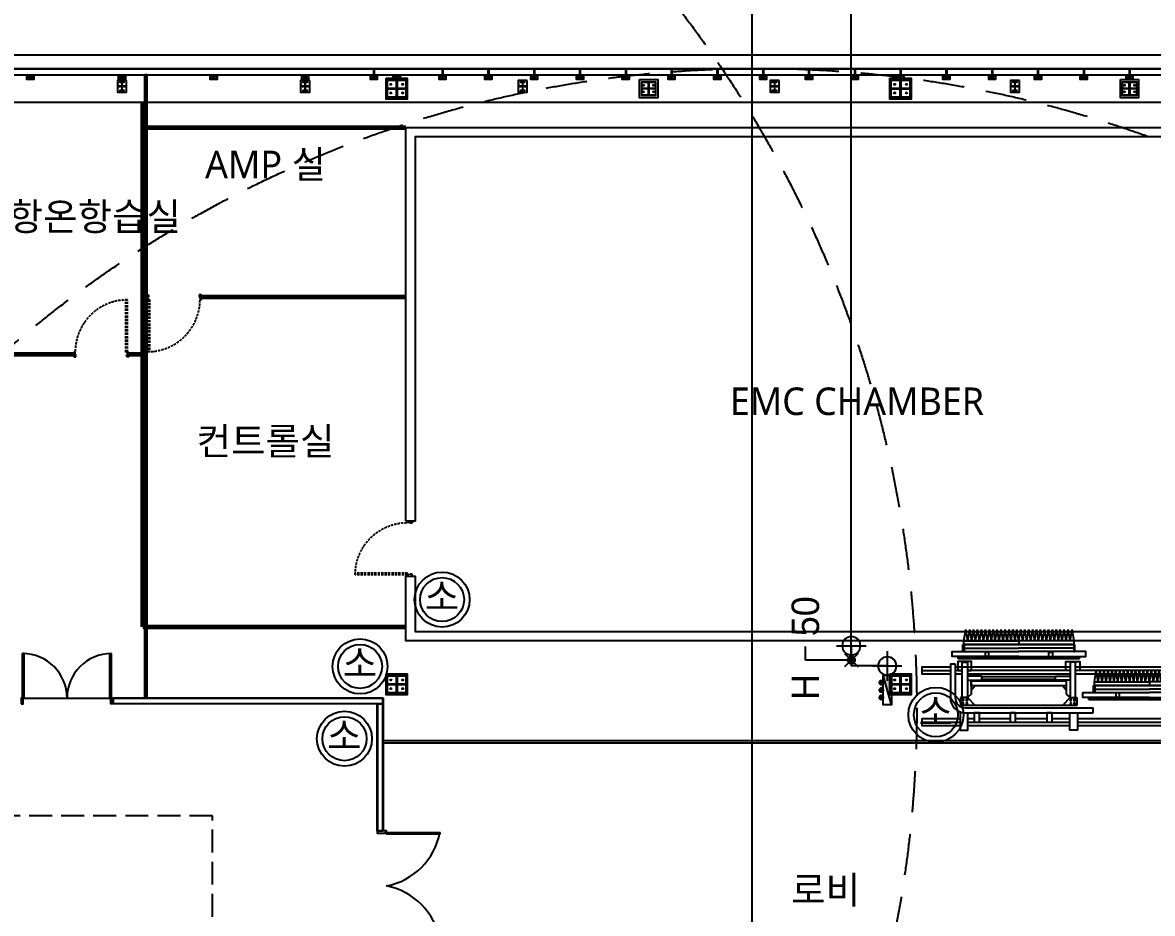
# Model space of a CAD drawing. Header units: millimetres. Extents: x 0 to 168200, y 0 to 118800.
# Drawn here: x 83330 to 108000, y 67901 to 87340 of the extents above; entities that cross this region are included whole.
import ezdxf
from ezdxf.enums import TextEntityAlignment as Align

# ---------------------------------------------------------------- set-up
doc = ezdxf.new("R2010")
doc.units = ezdxf.units.MM
doc.header["$LTSCALE"] = 200
for name, pattern in [('CEN-GAUN', [32.2, 30, -1, 0.2, -1]), ('CENTER', [50.8, 31.75, -6.35, 6.35, -6.35]), ('DASH', [0.35, 0.25, -0.1]), ('HID', [2.3, 1.5, -0.8]), ('HID2-GAUN', [3.75, 2.5, -1.25]), ('HIDDEN', [0.375, 0.25, -0.125])]:
    doc.linetypes.add(name, pattern=pattern)
for name, color, linetype in [('AA-WAXM-FRAM', 7, 'Continuous'), ('AX', 2, 'Continuous'), ('BACK', 8, 'Continuous'), ('CEN', 1, 'CEN-GAUN'), ('H', 2, 'Continuous'), ('PIPE', 3, 'Continuous'), ('R', 1, 'Continuous'), ('TEXT', 2, 'Continuous'), ('메탈판넬-2', 8, 'Continuous')]:
    doc.layers.add(name, color=color, linetype=linetype)
doc.styles.add('ghs', font='')
doc.styles.add('돋움', font='')
doc.styles.add('스타일1', font='')
doc.styles.get('ghs').set_extended_font_data('Dotum')
doc.styles.get('돋움').set_extended_font_data('Dotum')
doc.styles.get('스타일1').set_extended_font_data('Malgun Gothic')

# ---------------------------------------------------------------- blocks, each defined once
blk = doc.blocks.new('HH')
at = {"layer": 'H'}
blk.add_hatch(color=1, dxfattribs=at).paths.add_polyline_path([(-650, 0), (-650, -180), (0, -180)])
at = {"layer": 'H', "color": 1}
for p, q in [((0, -180), (-650, 0)), ((-549, 41), (-426, 41)), ((-487, 102), (-487, -21)), ((-386, 41), (-263, 41)), ((-325, 102), (-325, -21)), ((-224, 41), (-101, 41)), ((-162, 102), (-162, -21))]:
    blk.add_line(p, q, dxfattribs=at)
at = {"layer": 'H'}
blk.add_lwpolyline([(-650, 0), (-650, -180), (0, -180), (0, 0)], close=True, dxfattribs=at)
at = {"layer": 'H', "color": 1}
for centre in [(-487, 41), (-325, 41), (-162, 41)]:
    blk.add_circle(centre, 40.6, dxfattribs=at)
blk = doc.blocks.new('f-004')
at = {"layer": 'PIPE', "color": 1, "linetype": 'CENTER'}
for p, q in [((0, 1.61), (0, -1.61)), ((-1.61, 0), (1.61, 0))]:
    blk.add_line(p, q, dxfattribs=at)
at = {"layer": 'PIPE', "color": 2}
blk.add_circle((0, 0), 1, dxfattribs=at)
blk = doc.blocks.new('a-019')
at = {"layer": 'TEXT'}
h = blk.add_hatch(color=1, dxfattribs=at)
edge = h.paths.add_edge_path()
edge.add_arc((0, 0), 0.4, 0, 360)
at = {"layer": 'TEXT', "color": 1}
for p, q in [((-0.74, 0.74), (0.74, -0.74)), ((0.74, 0.74), (-0.74, -0.74))]:
    blk.add_line(p, q, dxfattribs=at)
blk.add_circle((0, 0), 0.4, dxfattribs=at)
blk = doc.blocks.new('D-2400')
at = {"layer": 'BACK'}
for p, q in [((30, 200), (30, 1370)), ((2370, 200), (2370, 1370))]:
    blk.add_line(p, q, dxfattribs=at)
for points in [[(30, 200), (65, 200), (65, 1370), (30, 1370)], [(2370, 200), (2335, 200), (2335, 1370), (2370, 1370)], [(0, 0), (45, 0), (45, 0), (45, 0), (45, 170), (30, 170), (30, 200), (0, 200), (0, 0)], [(2400, 0), (2355, 0), (2355, 0), (2355, 0), (2355, 170), (2370, 170), (2370, 200), (2400, 200), (2400, 0)]]:
    blk.add_lwpolyline(points, dxfattribs=at)
for centre, start, end in [((-245, -75), 10.7618, 79.2382), ((2645, -75), 100.7618, 169.2382)]:
    blk.add_arc(centre, 1470, start, end, dxfattribs=at)
blk = doc.blocks.new('emc chamber door')
at = {"layer": 'BACK'}
for p, q in [((5466, 1775), (6689, 1775)), ((7913, 1775), (6689, 1775)), ((8015, 1515), (5364, 1515)), ((5364, 1461), (5364, 1515)), ((5494, 1698), (6689, 1698)), ((7884, 1698), (6689, 1698)), ((8015, 1461), (8015, 1515)), ((5364, 1461), (8015, 1461)), ((8187, 1353), (8080, 1353)), ((0, 1207), (5456, 1207)), ((5574, 1207), (7814, 1207)), ((7932, 1207), (8080, 1207)), ((8800, 1207), (8187, 1207)), ((2616, 882), (3839, 882)), ((2644, 805), (3839, 805)), ((5063, 882), (3839, 882)), ((5034, 805), (3839, 805)), ((5657, 983), (5657, 692)), ((5657, 778), (5738, 875)), ((7731, 778), (7650, 875)), ((7731, 983), (7731, 692)), ((5164, 621), (2514, 621)), ((2514, 568), (2514, 621)), ((2514, 568), (5164, 568)), ((5164, 568), (5164, 621)), ((5574, 619), (5425, 619)), ((5425, 619), (5425, 448)), ((5657, 692), (5574, 619)), ((5574, 619), (5740, 448)), ((7814, 619), (7648, 448)), ((7731, 692), (7814, 619)), ((7814, 619), (7962, 619)), ((7962, 619), (7962, 448)), ((5071, 289), (5071, 396)), ((5425, 448), (7962, 448)), ((5414, 80), (0, 80)), ((7807, 80), (5580, 80)), ((8800, 80), (7974, 80))]:
    blk.add_line(p, q, dxfattribs=at)
for points in [[(5485, 1858), (5528, 2105)], [(5571, 1858), (5529, 2105)], [(5571, 1858), (5614, 2105)], [(5657, 1858), (5615, 2105)], [(5657, 1858), (5700, 2105)], [(5743, 1858), (5701, 2105)], [(5743, 1858), (5786, 2105)], [(5829, 1858), (5787, 2105)], [(5829, 1858), (5872, 2105)], [(5915, 1858), (5873, 2105)], [(5915, 1858), (5958, 2105)], [(6001, 1858), (5959, 2105)], [(6001, 1858), (6044, 2105)], [(6087, 1858), (6045, 2105)], [(6087, 1858), (6130, 2105)], [(6173, 1858), (6131, 2105)], [(6173, 1858), (6216, 2105)], [(6259, 1858), (6217, 2105)], [(6259, 1858), (6302, 2105)], [(6345, 1858), (6303, 2105)], [(6345, 1858), (6388, 2105)], [(6431, 1858), (6389, 2105)], [(6431, 1858), (6474, 2105)], [(6517, 1858), (6475, 2105)], [(6517, 1858), (6560, 2105)], [(6603, 1858), (6561, 2105)], [(6603, 1858), (6646, 2105)], [(6689, 1858), (6647, 2105)], [(6689, 1858), (6732, 2105)], [(6775, 1858), (6733, 2105)], [(6775, 1858), (6818, 2105)], [(6861, 1858), (6819, 2105)], [(6861, 1858), (6904, 2105)], [(6947, 1858), (6905, 2105)], [(6947, 1858), (6990, 2105)], [(7033, 1858), (6991, 2105)], [(7033, 1858), (7076, 2105)], [(7119, 1858), (7077, 2105)], [(7119, 1858), (7162, 2105)], [(7205, 1858), (7163, 2105)], [(7205, 1858), (7248, 2105)], [(7291, 1858), (7249, 2105)], [(7291, 1858), (7334, 2105)], [(7377, 1858), (7335, 2105)], [(7377, 1858), (7420, 2105)], [(7463, 1858), (7421, 2105)], [(7463, 1858), (7506, 2105)], [(7549, 1858), (7507, 2105)], [(7549, 1858), (7592, 2105)], [(7635, 1858), (7593, 2105)], [(7635, 1858), (7678, 2105)], [(7721, 1858), (7679, 2105)], [(7721, 1858), (7764, 2105)], [(7807, 1858), (7765, 2105)], [(7807, 1858), (7850, 2105)], [(7893, 1858), (7851, 2105)], [(6689, 1515), (5231, 1515), (5231, 1624), (6689, 1624)], [(6689, 1515), (8147, 1515), (8147, 1624), (6689, 1624)], [(5456, 1288), (0, 1288), (0, 1127), (5456, 1127)], [(5574, 1207), (5662, 1207), (5662, 1403), (5361, 1403), (5361, 1207), (5456, 1207)], [(8080, 1288), (5574, 1288)], [(7814, 1207), (7726, 1207), (7726, 1403), (8027, 1403), (8027, 1207), (7932, 1207)], [(8187, 1127), (8800, 1127), (8800, 1288), (8187, 1288)], [(2635, 965), (2678, 1212)], [(2721, 965), (2679, 1212)], [(2721, 965), (2764, 1212)], [(2807, 965), (2765, 1212)], [(2807, 965), (2850, 1212)], [(2893, 965), (2851, 1212)], [(2893, 965), (2936, 1212)], [(2979, 965), (2937, 1212)], [(2979, 965), (3022, 1212)], [(3065, 965), (3023, 1212)], [(3065, 965), (3108, 1212)], [(3151, 965), (3109, 1212)], [(3151, 965), (3194, 1212)], [(3237, 965), (3195, 1212)], [(3237, 965), (3280, 1212)], [(3323, 965), (3281, 1212)], [(3323, 965), (3366, 1212)], [(3409, 965), (3367, 1212)], [(3409, 965), (3452, 1212)], [(3495, 965), (3453, 1212)], [(3495, 965), (3538, 1212)], [(3581, 965), (3539, 1212)], [(3581, 965), (3624, 1212)], [(3667, 965), (3625, 1212)], [(3667, 965), (3710, 1212)], [(3753, 965), (3711, 1212)], [(3753, 965), (3796, 1212)], [(3839, 965), (3797, 1212)], [(3839, 965), (3882, 1212)], [(3925, 965), (3883, 1212)], [(3925, 965), (3968, 1212)], [(4011, 965), (3969, 1212)], [(4011, 965), (4054, 1212)], [(4097, 965), (4055, 1212)], [(4097, 965), (4140, 1212)], [(4183, 965), (4141, 1212)], [(4183, 965), (4226, 1212)], [(4269, 965), (4227, 1212)], [(4269, 965), (4312, 1212)], [(4355, 965), (4313, 1212)], [(4355, 965), (4398, 1212)], [(4441, 965), (4399, 1212)], [(4441, 965), (4484, 1212)], [(4527, 965), (4485, 1212)], [(4527, 965), (4570, 1212)], [(4613, 965), (4571, 1212)], [(4613, 965), (4656, 1212)], [(4699, 965), (4657, 1212)], [(4699, 965), (4742, 1212)], [(4785, 965), (4743, 1212)], [(4785, 965), (4828, 1212)], [(4871, 965), (4829, 1212)], [(4871, 965), (4914, 1212)], [(4957, 965), (4915, 1212)], [(4957, 965), (5000, 1212)], [(5043, 965), (5001, 1212)], [(5574, 1127), (7814, 1127)], [(7932, 1127), (8080, 1127)], [(3839, 621), (2381, 621), (2381, 731), (3839, 731)], [(3839, 621), (5297, 621), (5297, 731), (3839, 731)], [(5414, 289), (5414, -96), (5580, -96), (5580, 289)], [(7974, 307), (7974, -96), (7807, -96), (7807, 289)], [(5414, 161), (0, 161), (0, 0), (5414, 0)], [(5964, 161), (5580, 161)], [(5580, 0), (7807, 0)], [(6764, 161), (6079, 161)], [(7550, 161), (6879, 161)], [(7807, 161), (7665, 161)], [(7974, 0), (8800, 0), (8800, 161), (7974, 161)]]:
    blk.add_lwpolyline(points, dxfattribs=at)
for points in [[(5466, 1775), (5494, 1775), (5494, 1624), (5466, 1624)], [(5485, 1858), (6689, 1858), (6689, 1775), (5485, 1775)], [(7893, 1858), (6689, 1858), (6689, 1775), (7893, 1775)], [(7913, 1775), (7884, 1775), (7884, 1624), (7913, 1624)], [(5953, 1468), (6034, 1468), (6034, 1613), (5953, 1613)], [(7425, 1468), (7345, 1468), (7345, 1613), (7425, 1613)], [(5574, 619), (5456, 619), (5456, 1390), (5574, 1390)], [(7814, 619), (7932, 619), (7932, 1390), (7814, 1390)], [(5893, 1087), (5574, 1087), (5574, 1001), (5893, 1002)], [(5893, 1068), (7501, 1068), (7501, 1021), (5893, 1021)], [(7501, 1087), (7814, 1087), (7814, 1001), (7501, 1002)], [(2616, 882), (2644, 882), (2644, 731), (2616, 731)], [(2635, 965), (3839, 965), (3839, 882), (2635, 882)], [(5043, 965), (3839, 965), (3839, 882), (5043, 882)], [(5063, 882), (5034, 882), (5034, 731), (5063, 731)], [(7731, 983), (5657, 983), (5657, 875), (7731, 875)], [(3103, 575), (3183, 575), (3183, 720), (3103, 720)], [(4575, 575), (4495, 575), (4495, 720), (4575, 720)], [(5964, 289), (6079, 289), (6079, 80), (5964, 80)], [(6764, 289), (6879, 289), (6879, 80), (6764, 80)], [(7550, 289), (7665, 289), (7665, 80), (7550, 80)]]:
    blk.add_lwpolyline(points, close=True, dxfattribs=at)
for points in [[(8080, 1353), (8080, 610, -0.414214), (7865, 396), (5071, 396)], [(8187, 1353), (8187, 610, -0.414214), (7865, 289), (5071, 289)]]:
    blk.add_lwpolyline(points, format="xyb", dxfattribs=at)
for centre in [(5474, 569), (5474, 486), (5560, 569), (5560, 486), (7827, 569), (7827, 486), (7914, 569), (7914, 486)]:
    blk.add_circle(centre, 19.3, dxfattribs=at)
blk = doc.blocks.new('D-2000')
at = {"layer": 'BACK'}
for p, q in [((30, 210), (30, 1180)), ((1970, 210), (1970, 1180))]:
    blk.add_line(p, q, dxfattribs=at)
for points in [[(30, 210), (65, 210), (65, 1180), (30, 1180)], [(1970, 210), (1935, 210), (1935, 1180), (1970, 1180)], [(0, 85), (45, 85), (45, 85), (45, 85), (45, 180), (30, 180), (30, 210), (0, 210), (0, 85)], [(2000, 85), (1955, 85), (1955, 85), (1955, 85), (1955, 180), (1970, 180), (1970, 210), (2000, 210), (2000, 85)]]:
    blk.add_lwpolyline(points, dxfattribs=at)
for centre, start, end in [((30, 210), 0, 90), ((1970, 210), 90, 180)]:
    blk.add_arc(centre, 970, start, end, dxfattribs=at)
blk = doc.blocks.new('DH-1.2X2.4')
at = {"layer": 'BACK', "linetype": 'HIDDEN'}
blk.add_line((30, -100), (30, -1240), dxfattribs=at)
for points in [[(0, 0), (45, 0), (45, 0), (45, 0), (45, -70), (30, -70), (30, -100), (0, -100), (0, 0)], [(1200, 0), (1155, 0), (1155, 0), (1155, 0), (1155, -70), (1170, -70), (1170, -100), (1200, -100), (1200, 0)], [(30, -100), (65, -100), (65, -1240), (30, -1240)]]:
    blk.add_lwpolyline(points, dxfattribs=at)
blk.add_arc((30, -100), 1140, 270, 0, dxfattribs=at)
blk = doc.blocks.new('SQ-PIPE-100X100X4.5TS')
at = {"layer": 'BACK'}
for p, q in [((-71, 4), (71, 96)), ((71, 4), (-71, 96))]:
    blk.add_line(p, q, dxfattribs=at)
for points in [[(75, 0), (75, 100), (-75, 100), (-75, 0)], [(71, 4), (71, 96), (-71, 96), (-71, 4)]]:
    blk.add_lwpolyline(points, close=True, dxfattribs=at)
blk = doc.blocks.new('SQ-PIPE-100X100X4.5T')
at = {"layer": 'BACK'}
for p, q in [((-89, 8), (46, 8)), ((-89, -8), (46, -8))]:
    blk.add_line(p, q, dxfattribs=at)
blk.add_circle((-69, 0), 7.5, dxfattribs=at)
blk.add_arc((-102, 0), 15.1, 330.1372, 29.8628, dxfattribs=at)
blk = doc.blocks.new('X-PIPE-1PL')
at = {"layer": 'AA-WAXM-FRAM', "rotation": 90}
for p, xscale in [((49500, 346), -1.000000000000004), ((51000, 346), -1.000000000000004), ((52000, 346), -1.000000000000004), ((53000, 346), -1.000000000000004), ((54000, 346), -1.000000000000004), ((55000, 346), -1.000000000000004), ((56000, 346), -1.000000000000004), ((57000, 346), -1.000000000000004), ((58000, 346), -1.000000000000004), ((59000, 346), -1.000000000000004), ((60000, 346), -1.000000000000004), ((61000, 346), -1.000000000000002), ((62000, 346), -1.000000000000004), ((63000, 346), -1.000000000000004), ((64000, 346), -1.000000000000004), ((65000, 346), -1.000000000000004), ((66000, 346), -1.000000000000002)]:
    blk.add_blockref('SQ-PIPE-100X100X4.5T', p, dxfattribs=dict(at, xscale=xscale))
at = {"layer": '메탈판넬-2', "xscale": -1, "rotation": 180}
for p in [(42000, 300), (44000, 300), (46000, 300), (48000, 300), (49500, 300), (50000, 300), (51000, 300), (52000, 300), (53000, 300), (54000, 300), (55000, 300), (56000, 300), (57000, 300), (58000, 300), (59000, 300), (60000, 300), (61000, 300), (62000, 300), (63000, 300), (64000, 300), (65000, 300), (66000, 300)]:
    blk.add_blockref('SQ-PIPE-100X100X4.5TS', p, dxfattribs=at)
blk = doc.blocks.new('x-stu-1Fcol')
at = {"layer": 'BACK'}
for p, q in [((44110, 50), (43890, 50)), ((48110, 50), (47890, 50)), ((52860, 50), (52640, 50)), ((55500, 147), (55500, -153)), ((58360, 50), (58140, 50)), ((63610, 50), (63390, 50))]:
    blk.add_line(p, q, dxfattribs=at)
for points in [[(44100, 180), (43900, 180), (43900, -80), (44100, -80)], [(48100, 180), (47900, 180), (47900, -80), (48100, -80)], [(49770, 230), (50230, 230), (50230, -230), (49770, -230)], [(49800, 200), (50200, 200), (50200, -200), (49800, -200)], [(49800, 10), (49994, 10), (49994, -9), (49800, -9)], [(50006, 10), (50200, 10), (50200, -9), (50006, -9)], [(52850, 180), (52650, 180), (52650, -80), (52850, -80)], [(55300, 200), (55700, 200), (55700, -200), (55300, -200)], [(55350, 150), (55650, 150), (55650, -150), (55350, -150)], [(55350, 6), (55495, 6), (55495, -6), (55350, -6)], [(55505, 6), (55650, 6), (55650, -6), (55505, -6)], [(58350, 180), (58150, 180), (58150, -80), (58350, -80)], [(60770, 230), (61230, 230), (61230, -230), (60770, -230)], [(60798, 203), (61201, 203), (61201, -203), (60798, -203)], [(60798, 10), (60992, 10), (60992, -9), (60798, -9)], [(61008, 10), (61201, 10), (61201, -9), (61008, -9)], [(63600, 180), (63400, 180), (63400, -80), (63600, -80)], [(65800, 200), (66200, 200), (66200, -200), (65800, -200)], [(65850, 150), (66150, 150), (66150, -150), (65850, -150)], [(65850, 6), (65995, 6), (65995, -6), (65850, -6)], [(66005, 6), (66150, 6), (66150, -6), (66005, -6)], [(49770, -12770), (50230, -12770), (50230, -13230), (49770, -13230)], [(49800, -12800), (50200, -12800), (50200, -13200), (49800, -13200)], [(60770, -12770), (61230, -12770), (61230, -13230), (60770, -13230)], [(60798, -12793), (61203, -12793), (61203, -13207), (60798, -13207)], [(49800, -12990), (49994, -12990), (49994, -13009), (49800, -13009)], [(50006, -12990), (50200, -12990), (50200, -13009), (50006, -13009)], [(60798, -12990), (60991, -12990), (60991, -13009), (60798, -13009)], [(61009, -12990), (61203, -12990), (61203, -13009), (61009, -13009)]]:
    blk.add_lwpolyline(points, close=True, dxfattribs=at)
for points in [[(44050, -50), (44050, -41), (44016, -41, -0.414214), (44003, -28), (44003, 128, -0.414214), (44016, 141), (44050, 141), (44050, 150), (43950, 150), (43950, 141), (43984, 141, -0.414214), (43997, 128), (43997, -28, -0.414214), (43984, -41), (43950, -41), (43950, -50)], [(48050, -50), (48050, -41), (48016, -41, -0.414214), (48003, -28), (48003, 128, -0.414214), (48016, 141), (48050, 141), (48050, 150), (47950, 150), (47950, 141), (47984, 141, -0.414214), (47997, 128), (47997, -28, -0.414214), (47984, -41), (47950, -41), (47950, -50)], [(49800, -200), (49800, -179), (49972, -179, 0.414214), (49994, -157), (49994, 157, 0.414214), (49972, 179), (49800, 179), (49800, 200), (50200, 200), (50200, 179), (50028, 179, 0.414214), (50006, 157), (50006, -157, 0.414214), (50028, -179), (50200, -179), (50200, -200)], [(52800, -50), (52800, -41), (52766, -41, -0.414214), (52753, -28), (52753, 128, -0.414214), (52766, 141), (52800, 141), (52800, 150), (52700, 150), (52700, 141), (52734, 141, -0.414214), (52747, 128), (52747, -28, -0.414214), (52734, -41), (52700, -41), (52700, -50)], [(55350, -150), (55350, -135), (55477, -135, 0.414214), (55495, -117), (55495, 117, 0.414214), (55477, 135), (55350, 135), (55350, 150), (55650, 150), (55650, 135), (55523, 135, 0.414214), (55505, 117), (55505, -117, 0.414214), (55523, -135), (55650, -135), (55650, -150)], [(58300, -50), (58300, -41), (58266, -41, -0.414214), (58253, -28), (58253, 128, -0.414214), (58266, 141), (58300, 141), (58300, 150), (58200, 150), (58200, 141), (58234, 141, -0.414214), (58247, 128), (58247, -28, -0.414214), (58234, -41), (58200, -41), (58200, -50)], [(60798, -203), (60798, -179), (60970, -179, 0.414214), (60992, -157), (60992, 157, 0.414214), (60970, 179), (60798, 179), (60798, 203), (61201, 203), (61201, 179), (61030, 179, 0.414214), (61008, 157), (61008, -157, 0.414214), (61030, -179), (61201, -179), (61201, -203)], [(63550, -50), (63550, -41), (63516, -41, -0.414214), (63503, -28), (63503, 128, -0.414214), (63516, 141), (63550, 141), (63550, 150), (63450, 150), (63450, 141), (63484, 141, -0.414214), (63497, 128), (63497, -28, -0.414214), (63484, -41), (63450, -41), (63450, -50)], [(65850, -150), (65850, -135), (65977, -135, 0.414214), (65995, -117), (65995, 117, 0.414214), (65977, 135), (65850, 135), (65850, 150), (66150, 150), (66150, 135), (66023, 135, 0.414214), (66005, 117), (66005, -117, 0.414214), (66023, -135), (66150, -135), (66150, -150)], [(49800, -13200), (49800, -13179), (49972, -13179, 0.414214), (49994, -13157), (49994, -12843, 0.414214), (49972, -12821), (49800, -12821), (49800, -12800), (50200, -12800), (50200, -12821), (50028, -12821, 0.414214), (50006, -12843), (50006, -13157, 0.414214), (50028, -13179), (50200, -13179), (50200, -13200)], [(60798, -13179), (60969, -13179, 0.414214), (60991, -13157), (60991, -12843, 0.414214), (60969, -12821), (60798, -12821), (60798, -12793), (61203, -12793), (61203, -12821), (61031, -12821, 0.414214), (61009, -12843), (61009, -13157, 0.414214), (61031, -13179), (61203, -13179), (61203, -13207), (60798, -13207)]]:
    blk.add_lwpolyline(points, format="xyb", close=True, dxfattribs=at)
for centre, radius in [((43950, 50), 12), ((44050, 50), 12), ((47950, 50), 12), ((48050, 50), 12), ((49870, 94), 13.5), ((50130, 94), 13.5), ((52700, 50), 12), ((52800, 50), 12), ((55390, 71), 11), ((55610, 71), 11), ((58200, 50), 12), ((58300, 50), 12), ((60870, 94), 13.5), ((61130, 94), 13.5), ((63450, 50), 12), ((63550, 50), 12), ((65890, 71), 11), ((66110, 71), 11), ((49870, -94), 13.5), ((50130, -94), 13.5), ((55390, -70), 11), ((55610, -70), 11), ((60870, -94), 13.5), ((61130, -94), 13.5), ((65890, -70), 11), ((66110, -70), 11), ((49870, -12906), 13.5), ((50130, -12906), 13.5), ((60870, -12906), 13.5), ((61130, -12906), 13.5), ((49870, -13094), 13.5), ((50130, -13094), 13.5), ((60870, -13094), 13.5), ((61130, -13094), 13.5)]:
    blk.add_circle(centre, radius, dxfattribs=at)
at = {"layer": 'BACK', "style": '스타일1'}
for p in [(43940, 76), (47940, 76), (52690, 76), (58190, 76), (63440, 76)]:
    blk.add_text('WC1', height=35, rotation=90, dxfattribs=at).set_placement(p)

msp = doc.modelspace()

# ---------------------------------------------------------------- linework, layer by layer
at = {"layer": 'AX'}
for p, q in [((100425.4, 73428.2), (100425.4, 73728.2)), ((101425.4, 73428.2), (100425.4, 73428.2))]:
    msp.add_line(p, q, dxfattribs=at)
at = {"layer": 'BACK'}
for p, q in [((73500, 86335), (113235, 86335)), ((73500, 86200), (113235, 86200)), ((85997.1, 72600), (85997.1, 86200)), ((86047.1, 72600), (86047.1, 86200)), ((83330, 72600), (85270, 72600))]:
    msp.add_line(p, q, dxfattribs=at)
for points in [[(60930, 86635), (113535, 86635), (113535, 76450), (113235, 76450), (113235, 86335), (60930, 86335), (60930, 86635)], [(91200, 71675), (112200, 71675), (112200, 85600), (76200, 85600), (76200, 72600)], [(85300, 72475), (85300, 72600), (91200, 72600), (91200, 72475), (85300, 72475)], [(85300, 72537.5), (85304, 72537.5), (85304, 72479), (91196, 72479), (91196, 72596), (85304, 72596), (85304, 72537.5), (85300, 72537.5)], [(91200, 69700), (91075, 69700), (91075, 72475), (91200, 72475), (91200, 69700)], [(91137.5, 69700), (91137.5, 69704), (91196, 69704), (91196, 72471), (91079, 72471), (91079, 69704), (91137.5, 69704), (91137.5, 69700)], [(91200, 71675), (112785, 71675)], [(91200, 71625), (112785, 71625)]]:
    msp.add_lwpolyline(points, dxfattribs=at)
at = {"layer": 'BACK', "ltscale": 253}
msp.add_lwpolyline([(86037.1, 72600), (86037.1, 72601.6), (86045.5, 72601.6), (86045.5, 86200), (85998.7, 86200), (85998.7, 72601.6), (86007.1, 72601.6), (86007.1, 72600)], dxfattribs=at)
at = {"layer": 'BACK', "linetype": 'HID2-GAUN', "const_width": 100}
for points in [[(85949.6, 74150), (85949.6, 85609.7)], [(85949.6, 85050), (91700, 85050)], [(85949.6, 81350), (86079, 81350)], [(87189, 81350), (91700, 81350)], [(82449.6, 80100), (84493.4, 80100)], [(85603.4, 80100), (85921.2, 80100)], [(85949.6, 74150), (91700, 74150)]]:
    msp.add_lwpolyline(points, dxfattribs=at)
at = {"layer": 'BACK'}
msp.add_lwpolyline([(91700, 76458.3), (91700, 85050.3), (111900, 85050.3), (111900, 73850.3), (91700, 73850.3), (91700, 75258.3), (91900, 75258.3), (91900, 74050.3), (111700, 74050.3), (111700, 84850.3), (91900, 84850.3), (91900, 76458.3)], close=True, dxfattribs=at)
at = {"layer": 'BACK', "linetype": 'DASH', "ltscale": 10}
msp.add_lwpolyline([(43474.5, 58028.8), (87474.5, 58028.8), (87474.5, 70028.8), (43474.5, 70028.8)], close=True, dxfattribs=at)
at = {"layer": 'CEN', "linetype": 'HID', "ltscale": 3}
for centre in [(102210, 73300), (77854.6, 72385), (99402.9, 61340)]:
    msp.add_circle(centre, 25000, dxfattribs=at)
at = {"layer": 'H', "color": 1}
for centre in [(92490.1, 74748.9), (90698.1, 73290.8), (103272.2, 72233.5), (90358.2, 71712.8)]:
    msp.add_circle(centre, 600, dxfattribs=at)
at = {"layer": 'H'}
for centre in [(92490.1, 74748.9), (90698.1, 73290.8), (103272.2, 72233.5), (90358.2, 71712.8)]:
    msp.add_circle(centre, 480, dxfattribs=at)
at = {"layer": 'PIPE'}
for p in [(101425.4, 73740.4), (102210, 73300)]:
    msp.add_line(p, (101425.4, 73300), dxfattribs=at)
at = {"layer": 'R'}
for p, q in [((99259.1, 59687.2), (99259.1, 94282.7)), ((101425.4, 73740.4), (101425.4, 94282.7))]:
    msp.add_line(p, q, dxfattribs=at)

# ---------------------------------------------------------------- block references
at = {"layer": 'BACK'}
for name, p in [('X-PIPE-1PL', (41500, 85900)), ('x-stu-1Fcol', (41500, 85900)), ('DH-1.2X2.4', (86034, 81400)), ('D-2000', (83300, 72390))]:
    msp.add_blockref(name, p, dxfattribs=at)
for name, p, rotation in [('DH-1.2X2.4', (85648.4, 80050), 180), ('D-2400', (91075, 69700), 270)]:
    msp.add_blockref(name, p, dxfattribs=dict(at, rotation=rotation))
at = {"layer": 'BACK', "xscale": -1, "rotation": 270}
msp.add_blockref('DH-1.2X2.4', (91833.5, 75258.3), dxfattribs=at)
at = {"layer": 'BACK', "xscale": -1}
msp.add_blockref('emc chamber door', (111775, 71992.2), dxfattribs=at)
at = {"layer": 'H', "linetype": 'Continuous', "xscale": -1, "rotation": 89.99999999999994}
msp.add_blockref('HH', (102120, 72450.4), dxfattribs=at)
at = {"layer": 'PIPE', "xscale": -200, "yscale": 200, "zscale": 200}
for p, rotation in [((101425.4, 73740.4), 180), ((102210, 73300), 89.99999999999994)]:
    msp.add_blockref('f-004', p, dxfattribs=dict(at, rotation=rotation))
at = {"layer": 'TEXT', "xscale": 200, "yscale": 200, "zscale": 200}
msp.add_blockref('a-019', (101425.4, 73428.2), dxfattribs=at)

# ---------------------------------------------------------------- texts
at = {"layer": 'BACK', "style": '스타일1'}
for s, p in [('AMP 실', (88633.9, 84245.5)), ('전기,항온항습실', (84049.5, 83105.2)), ('EMC CHAMBER', (101548.2, 79077.6)), ('컨트롤실', (88633.9, 78207)), ('로비', (100866.1, 68414.2))]:
    msp.add_text(s, height=600, dxfattribs=at).set_placement(p, align=Align.MIDDLE_CENTER)
at = {"layer": 'H', "color": 1, "style": 'ghs'}
for p in [(92110.8, 74515.1), (90318.8, 73056.9), (102893, 71999.6), (89979, 71479)]:
    msp.add_text('소', height=600, dxfattribs=at).set_placement(p)
at = {"layer": 'TEXT', "style": '돋움'}
msp.add_text('50', height=600, rotation=90, dxfattribs=at).set_placement((100721.3, 73949.1))
msp.add_text('H', height=600, rotation=90, dxfattribs=at).set_placement((100721.3, 73126.5), align=Align.RIGHT)

doc.saveas('drawing.dxf')
